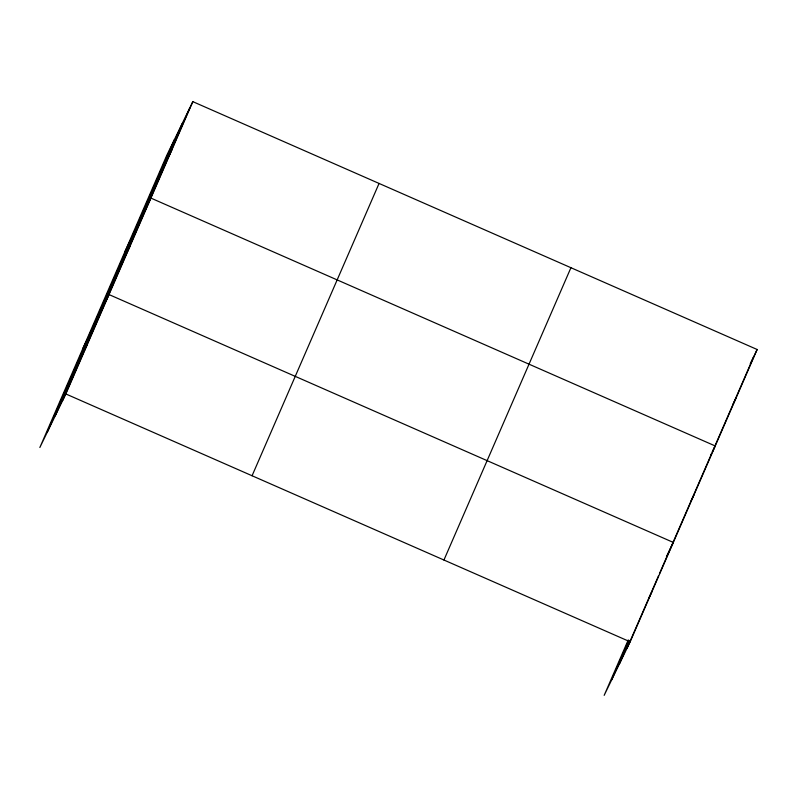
<?xml version="1.0" encoding="UTF-8"?>
<svg xmlns="http://www.w3.org/2000/svg" width="797" height="797" viewBox="0 0 797 797"><rect width="100%" height="100%" fill="white"/><g stroke="black" fill="none" stroke-linecap="round" stroke-linejoin="round"><path stroke-width="1.2" d="M47.402 431.934L174.394 139.624M55.192 415.904L182.174 123.595M62.744 400.343L189.726 108.043M192.834 101.647L166.842 155.186L39.85 447.496L65.852 393.957L192.834 101.647L757.15 349.504L630.158 641.814L604.166 695.353L628.205 640.021M252.071 475.749L379.063 183.44M443.939 560.022L570.931 267.712M611.717 679.801L628.893 640.27M619.498 663.771L629.311 641.177M627.06 648.21L658.461 575.932M659.438 573.671L711.651 453.483M168.775 156.272L171.883 149.876M124.93 251.643L150.932 198.104L715.248 445.971L712.139 452.367L754.042 355.9L750.266 363.681M126.872 252.729L129.981 246.333M83.027 348.11L109.02 294.571L673.335 542.428L666.451 556.605M84.333 350.65L87.431 344.264M754.56 354.834L757.15 349.504M733.091 404.129L736.199 397.743M710.516 455.695L711.601 453.473M691.188 500.596L694.287 494.2M648.648 598.517L651.747 592.121M65.852 393.957L630.158 641.814"/></g></svg>
